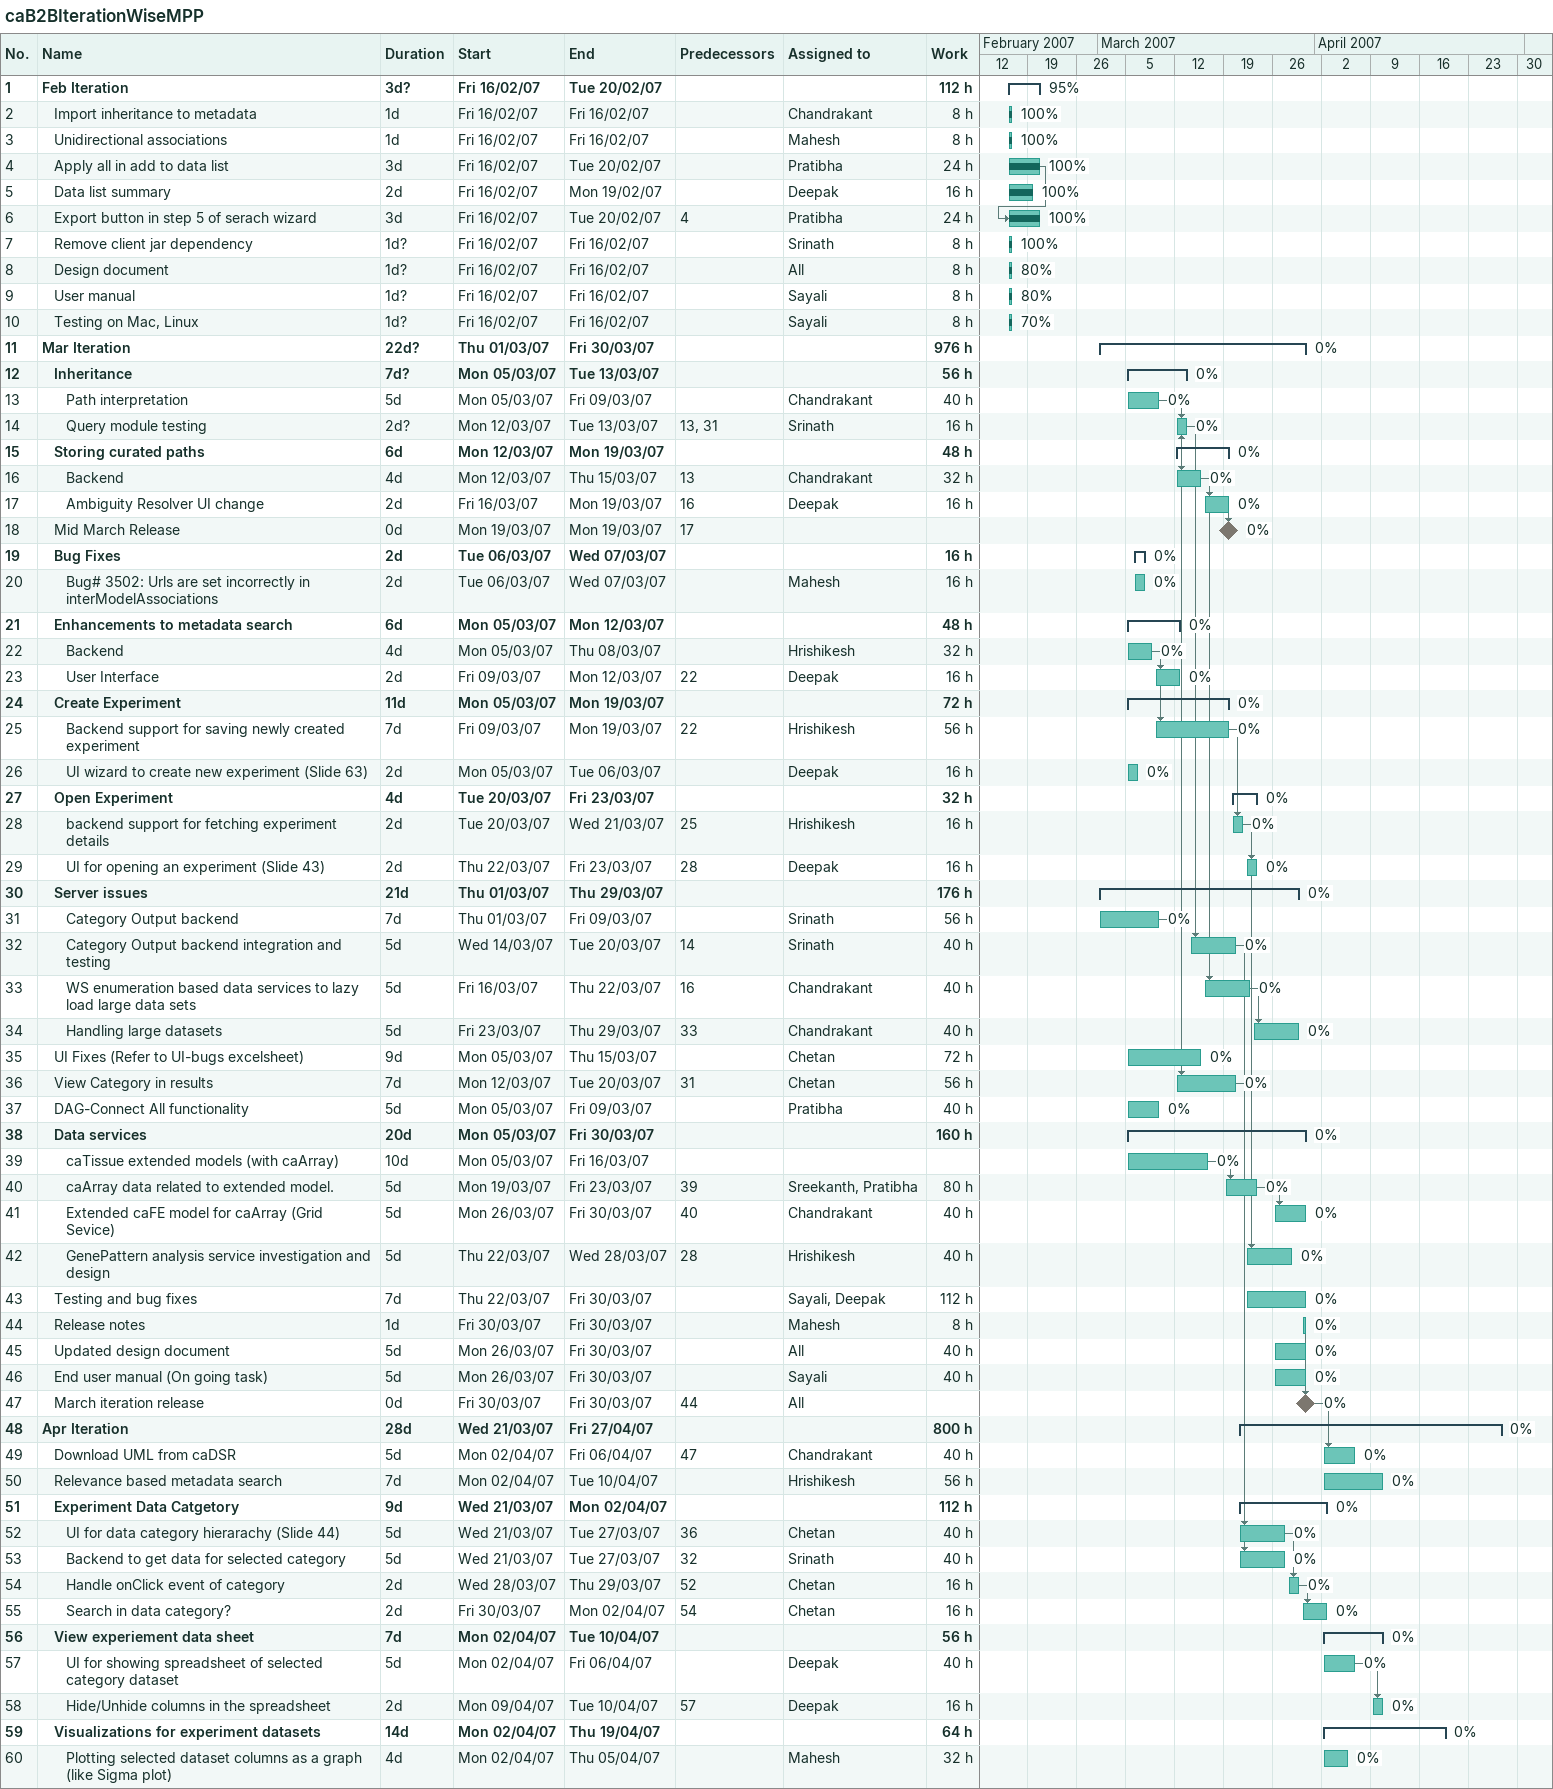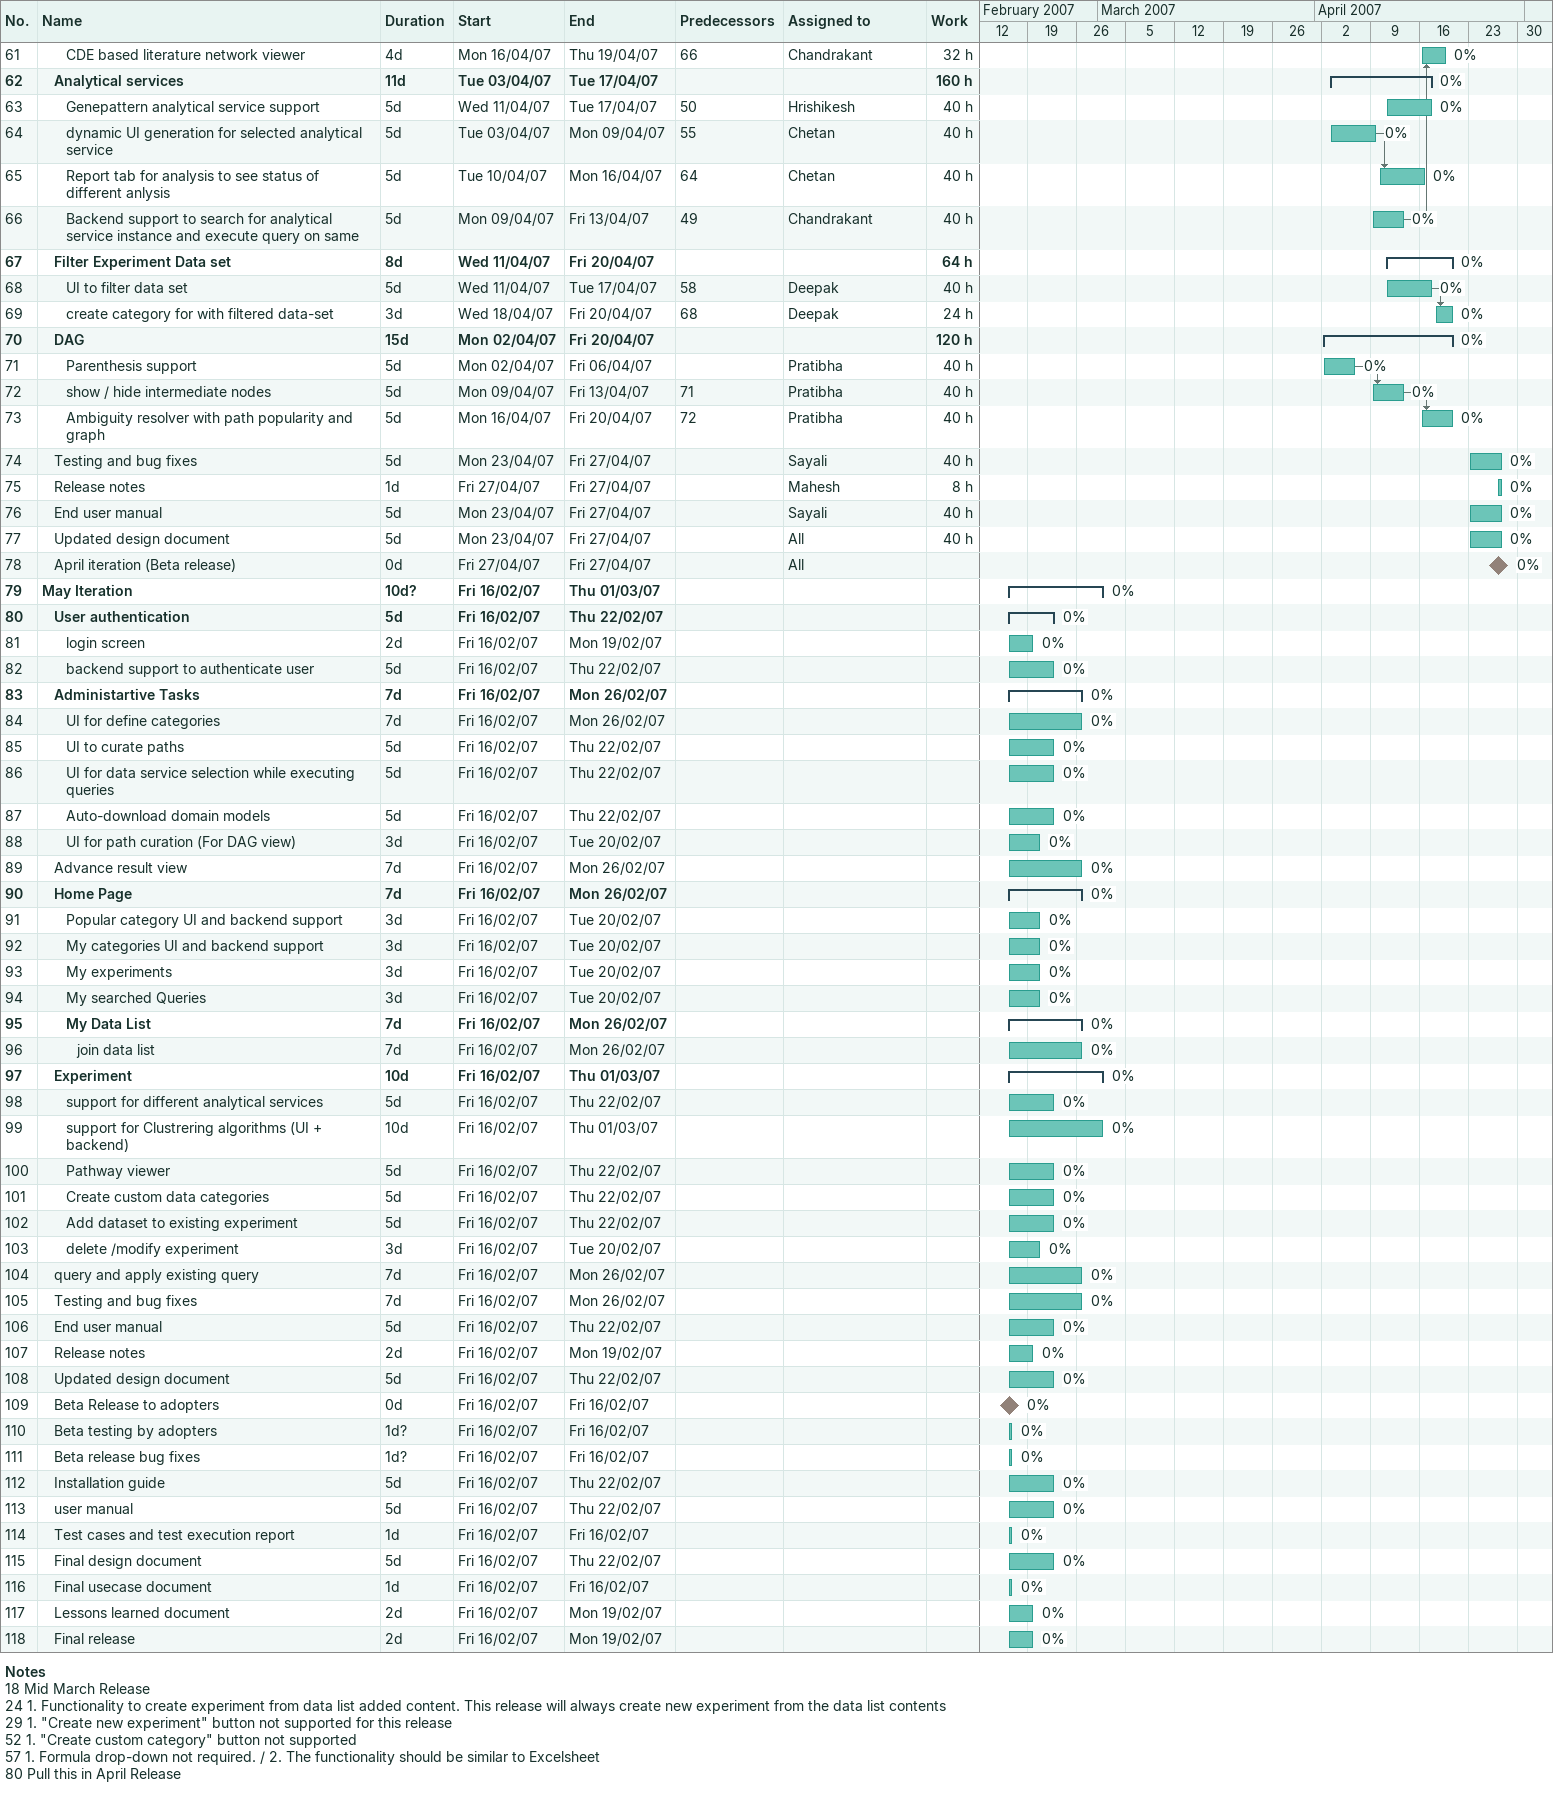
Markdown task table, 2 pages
caB2BIterationWiseMPP

| ID | Level | Task | Duration | Start | Finish | Predecessors | Resources | % complete | Work (h) |
|---|---|---|---|---|---|---|---|---|---|
| 1 | 1 | **Feb Iteration** | 3d? | 2007-02-16 | 2007-02-20 |  |  | 95 | 112 |
| 2 | 2 | Import inheritance to metadata | 1d | 2007-02-16 | 2007-02-16 |  | Chandrakant | 100 | 8 |
| 3 | 2 | Unidirectional associations | 1d | 2007-02-16 | 2007-02-16 |  | Mahesh | 100 | 8 |
| 4 | 2 | Apply all in add to data list | 3d | 2007-02-16 | 2007-02-20 |  | Pratibha | 100 | 24 |
| 5 | 2 | Data list summary | 2d | 2007-02-16 | 2007-02-19 |  | Deepak | 100 | 16 |
| 6 | 2 | Export button in step 5 of serach wizard | 3d | 2007-02-16 | 2007-02-20 | 4 | Pratibha | 100 | 24 |
| 7 | 2 | Remove client jar dependency | 1d? | 2007-02-16 | 2007-02-16 |  | Srinath | 100 | 8 |
| 8 | 2 | Design document | 1d? | 2007-02-16 | 2007-02-16 |  | All | 80 | 8 |
| 9 | 2 | User manual | 1d? | 2007-02-16 | 2007-02-16 |  | Sayali | 80 | 8 |
| 10 | 2 | Testing on Mac, Linux | 1d? | 2007-02-16 | 2007-02-16 |  | Sayali | 70 | 8 |
| 11 | 1 | **Mar Iteration** | 22d? | 2007-03-01 | 2007-03-30 |  |  | 0 | 976 |
| 12 | 2 | **Inheritance** | 7d? | 2007-03-05 | 2007-03-13 |  |  | 0 | 56 |
| 13 | 3 | Path interpretation | 5d | 2007-03-05 | 2007-03-09 |  | Chandrakant | 0 | 40 |
| 14 | 3 | Query module testing | 2d? | 2007-03-12 | 2007-03-13 | 13, 31 | Srinath | 0 | 16 |
| 15 | 2 | **Storing curated paths** | 6d | 2007-03-12 | 2007-03-19 |  |  | 0 | 48 |
| 16 | 3 | Backend | 4d | 2007-03-12 | 2007-03-15 | 13 | Chandrakant | 0 | 32 |
| 17 | 3 | Ambiguity Resolver UI change | 2d | 2007-03-16 | 2007-03-19 | 16 | Deepak | 0 | 16 |
| 18 | 2 | Mid March Release | 0d | 2007-03-19 | 2007-03-19 | 17 |  | 0 |  |
| 19 | 2 | **Bug Fixes** | 2d | 2007-03-06 | 2007-03-07 |  |  | 0 | 16 |
| 20 | 3 | Bug# 3502: Urls are set incorrectly in interModelAssociations | 2d | 2007-03-06 | 2007-03-07 |  | Mahesh | 0 | 16 |
| 21 | 2 | **Enhancements to metadata search** | 6d | 2007-03-05 | 2007-03-12 |  |  | 0 | 48 |
| 22 | 3 | Backend | 4d | 2007-03-05 | 2007-03-08 |  | Hrishikesh | 0 | 32 |
| 23 | 3 | User Interface | 2d | 2007-03-09 | 2007-03-12 | 22 | Deepak | 0 | 16 |
| 24 | 2 | **Create Experiment** | 11d | 2007-03-05 | 2007-03-19 |  |  | 0 | 72 |
| 25 | 3 | Backend support for saving newly created experiment | 7d | 2007-03-09 | 2007-03-19 | 22 | Hrishikesh | 0 | 56 |
| 26 | 3 | UI wizard to create new experiment (Slide 63) | 2d | 2007-03-05 | 2007-03-06 |  | Deepak | 0 | 16 |
| 27 | 2 | **Open Experiment** | 4d | 2007-03-20 | 2007-03-23 |  |  | 0 | 32 |
| 28 | 3 | backend support for fetching experiment details | 2d | 2007-03-20 | 2007-03-21 | 25 | Hrishikesh | 0 | 16 |
| 29 | 3 | UI for opening an experiment (Slide 43) | 2d | 2007-03-22 | 2007-03-23 | 28 | Deepak | 0 | 16 |
| 30 | 2 | **Server issues** | 21d | 2007-03-01 | 2007-03-29 |  |  | 0 | 176 |
| 31 | 3 | Category Output backend | 7d | 2007-03-01 | 2007-03-09 |  | Srinath | 0 | 56 |
| 32 | 3 | Category Output backend integration and testing | 5d | 2007-03-14 | 2007-03-20 | 14 | Srinath | 0 | 40 |
| 33 | 3 | WS enumeration based data services to lazy load large data sets | 5d | 2007-03-16 | 2007-03-22 | 16 | Chandrakant | 0 | 40 |
| 34 | 3 | Handling large datasets | 5d | 2007-03-23 | 2007-03-29 | 33 | Chandrakant | 0 | 40 |
| 35 | 2 | UI Fixes (Refer to UI-bugs excelsheet) | 9d | 2007-03-05 | 2007-03-15 |  | Chetan | 0 | 72 |
| 36 | 2 | View Category in results | 7d | 2007-03-12 | 2007-03-20 | 31 | Chetan | 0 | 56 |
| 37 | 2 | DAG-Connect All functionality | 5d | 2007-03-05 | 2007-03-09 |  | Pratibha | 0 | 40 |
| 38 | 2 | **Data services** | 20d | 2007-03-05 | 2007-03-30 |  |  | 0 | 160 |
| 39 | 3 | caTissue extended models (with caArray) | 10d | 2007-03-05 | 2007-03-16 |  |  | 0 |  |
| 40 | 3 | caArray data related to extended model. | 5d | 2007-03-19 | 2007-03-23 | 39 | Sreekanth, Pratibha | 0 | 80 |
| 41 | 3 | Extended caFE model for caArray (Grid Sevice) | 5d | 2007-03-26 | 2007-03-30 | 40 | Chandrakant | 0 | 40 |
| 42 | 3 | GenePattern analysis service investigation and design | 5d | 2007-03-22 | 2007-03-28 | 28 | Hrishikesh | 0 | 40 |
| 43 | 2 | Testing and bug fixes | 7d | 2007-03-22 | 2007-03-30 |  | Sayali, Deepak | 0 | 112 |
| 44 | 2 | Release notes | 1d | 2007-03-30 | 2007-03-30 |  | Mahesh | 0 | 8 |
| 45 | 2 | Updated design document | 5d | 2007-03-26 | 2007-03-30 |  | All | 0 | 40 |
| 46 | 2 | End user manual (On going task) | 5d | 2007-03-26 | 2007-03-30 |  | Sayali | 0 | 40 |
| 47 | 2 | March iteration release | 0d | 2007-03-30 | 2007-03-30 | 44 | All | 0 |  |
| 48 | 1 | **Apr Iteration** | 28d | 2007-03-21 | 2007-04-27 |  |  | 0 | 800 |
| 49 | 2 | Download UML from caDSR | 5d | 2007-04-02 | 2007-04-06 | 47 | Chandrakant | 0 | 40 |
| 50 | 2 | Relevance based metadata search | 7d | 2007-04-02 | 2007-04-10 |  | Hrishikesh | 0 | 56 |
| 51 | 2 | **Experiment Data Catgetory** | 9d | 2007-03-21 | 2007-04-02 |  |  | 0 | 112 |
| 52 | 3 | UI for data category hierarachy (Slide 44) | 5d | 2007-03-21 | 2007-03-27 | 36 | Chetan | 0 | 40 |
| 53 | 3 | Backend to get data for selected category | 5d | 2007-03-21 | 2007-03-27 | 32 | Srinath | 0 | 40 |
| 54 | 3 | Handle onClick event of category | 2d | 2007-03-28 | 2007-03-29 | 52 | Chetan | 0 | 16 |
| 55 | 3 | Search in data category? | 2d | 2007-03-30 | 2007-04-02 | 54 | Chetan | 0 | 16 |
| 56 | 2 | **View experiement data sheet** | 7d | 2007-04-02 | 2007-04-10 |  |  | 0 | 56 |
| 57 | 3 | UI for showing spreadsheet of selected category dataset | 5d | 2007-04-02 | 2007-04-06 |  | Deepak | 0 | 40 |
| 58 | 3 | Hide/Unhide columns in the spreadsheet | 2d | 2007-04-09 | 2007-04-10 | 57 | Deepak | 0 | 16 |
| 59 | 2 | **Visualizations for experiment datasets** | 14d | 2007-04-02 | 2007-04-19 |  |  | 0 | 64 |
| 60 | 3 | Plotting selected dataset columns as a graph (like Sigma plot) | 4d | 2007-04-02 | 2007-04-05 |  | Mahesh | 0 | 32 |
| 61 | 3 | CDE based literature network viewer | 4d | 2007-04-16 | 2007-04-19 | 66 | Chandrakant | 0 | 32 |
| 62 | 2 | **Analytical services** | 11d | 2007-04-03 | 2007-04-17 |  |  | 0 | 160 |
| 63 | 3 | Genepattern analytical service support | 5d | 2007-04-11 | 2007-04-17 | 50 | Hrishikesh | 0 | 40 |
| 64 | 3 | dynamic UI generation for selected analytical service | 5d | 2007-04-03 | 2007-04-09 | 55 | Chetan | 0 | 40 |
| 65 | 3 | Report tab for analysis to see status of different anlysis | 5d | 2007-04-10 | 2007-04-16 | 64 | Chetan | 0 | 40 |
| 66 | 3 | Backend support to search for analytical service instance and execute query on same | 5d | 2007-04-09 | 2007-04-13 | 49 | Chandrakant | 0 | 40 |
| 67 | 2 | **Filter Experiment Data set** | 8d | 2007-04-11 | 2007-04-20 |  |  | 0 | 64 |
| 68 | 3 | UI to filter data set | 5d | 2007-04-11 | 2007-04-17 | 58 | Deepak | 0 | 40 |
| 69 | 3 | create category for with filtered data-set | 3d | 2007-04-18 | 2007-04-20 | 68 | Deepak | 0 | 24 |
| 70 | 2 | **DAG** | 15d | 2007-04-02 | 2007-04-20 |  |  | 0 | 120 |
| 71 | 3 | Parenthesis support | 5d | 2007-04-02 | 2007-04-06 |  | Pratibha | 0 | 40 |
| 72 | 3 | show / hide intermediate nodes | 5d | 2007-04-09 | 2007-04-13 | 71 | Pratibha | 0 | 40 |
| 73 | 3 | Ambiguity resolver with path popularity and graph | 5d | 2007-04-16 | 2007-04-20 | 72 | Pratibha | 0 | 40 |
| 74 | 2 | Testing and bug fixes | 5d | 2007-04-23 | 2007-04-27 |  | Sayali | 0 | 40 |
| 75 | 2 | Release notes | 1d | 2007-04-27 | 2007-04-27 |  | Mahesh | 0 | 8 |
| 76 | 2 | End user manual | 5d | 2007-04-23 | 2007-04-27 |  | Sayali | 0 | 40 |
| 77 | 2 | Updated design document | 5d | 2007-04-23 | 2007-04-27 |  | All | 0 | 40 |
| 78 | 2 | April iteration (Beta release) | 0d | 2007-04-27 | 2007-04-27 |  | All | 0 |  |
| 79 | 1 | **May Iteration** | 10d? | 2007-02-16 | 2007-03-01 |  |  | 0 |  |
| 80 | 2 | **User authentication** | 5d | 2007-02-16 | 2007-02-22 |  |  | 0 |  |
| 81 | 3 | login screen | 2d | 2007-02-16 | 2007-02-19 |  |  | 0 |  |
| 82 | 3 | backend support to authenticate user | 5d | 2007-02-16 | 2007-02-22 |  |  | 0 |  |
| 83 | 2 | **Administartive Tasks** | 7d | 2007-02-16 | 2007-02-26 |  |  | 0 |  |
| 84 | 3 | UI for define categories | 7d | 2007-02-16 | 2007-02-26 |  |  | 0 |  |
| 85 | 3 | UI to curate paths | 5d | 2007-02-16 | 2007-02-22 |  |  | 0 |  |
| 86 | 3 | UI for data service selection while executing queries | 5d | 2007-02-16 | 2007-02-22 |  |  | 0 |  |
| 87 | 3 | Auto-download domain models | 5d | 2007-02-16 | 2007-02-22 |  |  | 0 |  |
| 88 | 3 | UI for path curation (For DAG view) | 3d | 2007-02-16 | 2007-02-20 |  |  | 0 |  |
| 89 | 2 | Advance result view | 7d | 2007-02-16 | 2007-02-26 |  |  | 0 |  |
| 90 | 2 | **Home Page** | 7d | 2007-02-16 | 2007-02-26 |  |  | 0 |  |
| 91 | 3 | Popular category UI and backend support | 3d | 2007-02-16 | 2007-02-20 |  |  | 0 |  |
| 92 | 3 | My categories UI and backend support | 3d | 2007-02-16 | 2007-02-20 |  |  | 0 |  |
| 93 | 3 | My experiments | 3d | 2007-02-16 | 2007-02-20 |  |  | 0 |  |
| 94 | 3 | My searched Queries | 3d | 2007-02-16 | 2007-02-20 |  |  | 0 |  |
| 95 | 3 | **My Data List** | 7d | 2007-02-16 | 2007-02-26 |  |  | 0 |  |
| 96 | 4 | join data list | 7d | 2007-02-16 | 2007-02-26 |  |  | 0 |  |
| 97 | 2 | **Experiment** | 10d | 2007-02-16 | 2007-03-01 |  |  | 0 |  |
| 98 | 3 | support for different analytical services | 5d | 2007-02-16 | 2007-02-22 |  |  | 0 |  |
| 99 | 3 | support for Clustrering algorithms (UI + backend) | 10d | 2007-02-16 | 2007-03-01 |  |  | 0 |  |
| 100 | 3 | Pathway viewer | 5d | 2007-02-16 | 2007-02-22 |  |  | 0 |  |
| 101 | 3 | Create custom data categories | 5d | 2007-02-16 | 2007-02-22 |  |  | 0 |  |
| 102 | 3 | Add dataset to existing experiment | 5d | 2007-02-16 | 2007-02-22 |  |  | 0 |  |
| 103 | 3 | delete /modify experiment | 3d | 2007-02-16 | 2007-02-20 |  |  | 0 |  |
| 104 | 2 | query and apply existing query | 7d | 2007-02-16 | 2007-02-26 |  |  | 0 |  |
| 105 | 2 | Testing and bug fixes | 7d | 2007-02-16 | 2007-02-26 |  |  | 0 |  |
| 106 | 2 | End user manual | 5d | 2007-02-16 | 2007-02-22 |  |  | 0 |  |
| 107 | 2 | Release notes | 2d | 2007-02-16 | 2007-02-19 |  |  | 0 |  |
| 108 | 2 | Updated design document | 5d | 2007-02-16 | 2007-02-22 |  |  | 0 |  |
| 109 | 2 | Beta Release to adopters | 0d | 2007-02-16 | 2007-02-16 |  |  | 0 |  |
| 110 | 2 | Beta testing by adopters | 1d? | 2007-02-16 | 2007-02-16 |  |  | 0 |  |
| 111 | 2 | Beta release bug fixes | 1d? | 2007-02-16 | 2007-02-16 |  |  | 0 |  |
| 112 | 2 | Installation guide | 5d | 2007-02-16 | 2007-02-22 |  |  | 0 |  |
| 113 | 2 | user manual | 5d | 2007-02-16 | 2007-02-22 |  |  | 0 |  |
| 114 | 2 | Test cases and test execution report | 1d | 2007-02-16 | 2007-02-16 |  |  | 0 |  |
| 115 | 2 | Final design document | 5d | 2007-02-16 | 2007-02-22 |  |  | 0 |  |
| 116 | 2 | Final usecase document | 1d | 2007-02-16 | 2007-02-16 |  |  | 0 |  |
| 117 | 2 | Lessons learned document | 2d | 2007-02-16 | 2007-02-19 |  |  | 0 |  |
| 118 | 2 | Final release | 2d | 2007-02-16 | 2007-02-19 |  |  | 0 |  |

Notes
- 18: Mid March Release
- 24: 1. Functionality to create experiment from data list added content. This release will always create new experiment from the data list contents
- 29: 1. "Create new experiment" button not supported for this release
- 52: 1. "Create custom category" button not supported
- 57: 1. Formula drop-down not required. / 2. The functionality should be similar to Excelsheet
- 80: Pull this in April Release
